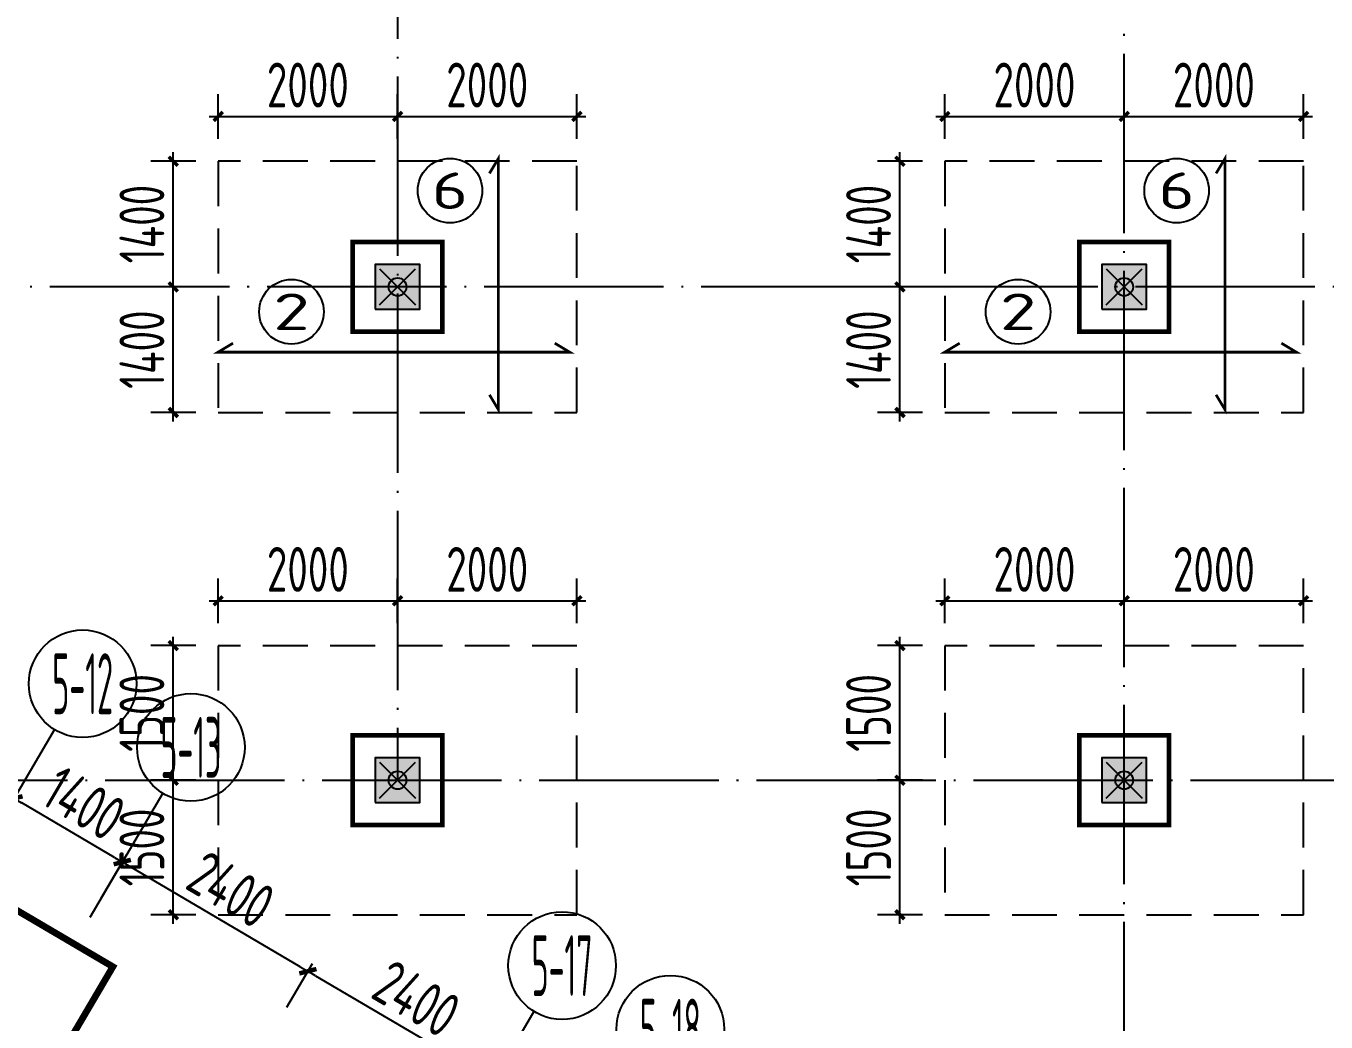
# Model space of a CAD drawing. Extents: x -57409 to 252654, y -8259 to 229119.
# Drawn here: x 67836 to 82328, y 162167 to 173271 of the extents above; entities that cross this region are included whole.
import ezdxf
from ezdxf.enums import TextEntityAlignment as Align

# ---------------------------------------------------------------- set-up
doc = ezdxf.new("R2010")
doc.units = 0
doc.header["$LTSCALE"] = 100
doc.header["$PDMODE"] = 35
doc.header["$PDSIZE"] = 200
doc.linetypes.add('DASHED', pattern=[0.75, 0.5, -0.25])
doc.linetypes.add('DOTE', pattern=[2.42, 2, -0.2, 0.02, -0.2])
doc.layers.get('0').update_dxf_attribs({"linetype": 'CONTINUOUS'})
doc.layers.get('Defpoints').update_dxf_attribs({"linetype": 'CONTINUOUS'})
for name, color, linetype in [('B-TEXT', 3, 'CONTINUOUS'), ('codim', 7, 'CONTINUOUS'), ('COLU', 7, 'CONTINUOUS'), ('CT', 2, 'CONTINUOUS'), ('dote', 253, 'DOTE'), ('h填实-柱墙', 254, 'CONTINUOUS'), ('Z-AXIS', 3, 'CONTINUOUS'), ('Z-TEXT', 2, 'CONTINUOUS'), ('z柱下板带', 140, 'CONTINUOUS'), ('板底钢筋', 24, 'CONTINUOUS')]:
    doc.layers.add(name, color=color, linetype=linetype)
doc.layers.add('重心计算', color=7, linetype='CONTINUOUS', plot=False)
doc.styles.add('_TCH_AXIS', font='tssdeng.shx', dxfattribs={"width": 0.7, "bigfont": 'tssdchn.shx'})
doc.styles.add('COMPLEX', font='tssdeng.shx', dxfattribs={"width": 0.7, "bigfont": 'tssdchn.shx'})
doc.styles.add('Jgcad-DIM', font='tssdeng.shx', dxfattribs={"width": 0.7, "bigfont": 'tssdchn.shx'})
doc.styles.add('TSSD_Dimension', font='tssdeng.shx', dxfattribs={"width": 0.7})
doc.dimstyles.new('TSSD_100_100$0', dxfattribs={"dimtxt": 300, "dimasz": 100, "dimexe": 100, "dimexo": 250, "dimgap": 100, "dimtad": 1, "dimdec": 0, "dimzin": 0, "dimdsep": 46, "dimtxsty": 'TSSD_Dimension', "dimblk": '_tsdbk', "dimblk1": '_tsdbk', "dimblk2": '_tsdbk', "dimsah": 1, "dimcen": 0, "dimdle": 100, "dimclrt": 7, "dimadec": 0, "dimazin": 0, "dimtfac": 1, "dimtdec": 0, "dimtix": 1, "dimtmove": 2, "dimatfit": 3, "dimldrblk": '_tsdbk', "dimfxl": 1, "dimtolj": 1, "dimtzin": 0, "dimarcsym": 0})

# ---------------------------------------------------------------- blocks, each defined once
blk = doc.blocks.new('_tsdbk')
blk.add_line((-1, 0), (0, 0))
at = {"const_width": 0.5}
blk.add_lwpolyline([(-0.7, -0.7), (0.7, 0.7)], dxfattribs=at)
blk = doc.blocks.new('*D405')
at = {"layer": 'Defpoints', "color": 0}
for p in [(68909, 163950), (68546, 163333), (70615, 162116)]:
    blk.add_point(p, dxfattribs=at)
at = {"layer": 'Z-AXIS', "color": 0, "lineweight": -2}
for p, q in [((68673, 163548), (68960, 164036)), ((70892, 162784), (68995, 163899)), ((70742, 162332), (71029, 162820))]:
    blk.add_line(p, q, dxfattribs=at)
at = {"layer": 'Z-AXIS', "color": 0, "lineweight": -2, "xscale": 100, "yscale": 100, "zscale": 100}
for p, rotation in [((68909, 163950), 149.5453717284223), ((70978, 162733), 329.5453717284223)]:
    blk.add_blockref('_tsdbk', p, dxfattribs=dict(at, rotation=rotation))
at = {"layer": 'Z-AXIS', "color": 7, "insert": (70121, 163643), "char_height": 500, "attachment_point": 5, "rotation": 329.5454, "style": 'TSSD_Dimension'}
blk.add_mtext('\\A1;2400', dxfattribs=at)
blk = doc.blocks.new('*D406')
at = {"layer": 'Defpoints', "color": 0}
for p in [(67702, 164659), (67340, 164043), (68546, 163333)]:
    blk.add_point(p, dxfattribs=at)
at = {"layer": 'Z-AXIS', "color": 0, "lineweight": -2}
for p, q in [((67466, 164258), (67753, 164746)), ((68823, 164001), (67789, 164609)), ((68673, 163548), (68960, 164036))]:
    blk.add_line(p, q, dxfattribs=at)
at = {"layer": 'Z-AXIS', "color": 0, "lineweight": -2, "xscale": 100, "yscale": 100, "zscale": 100}
for p, rotation in [((67702, 164659), 149.5453717284223), ((68909, 163950), 329.5453717284223)]:
    blk.add_blockref('_tsdbk', p, dxfattribs=dict(at, rotation=rotation))
at = {"layer": 'Z-AXIS', "color": 7, "insert": (68483, 164606), "char_height": 500, "attachment_point": 5, "rotation": 329.5454, "style": 'TSSD_Dimension'}
blk.add_mtext('\\A1;1400', dxfattribs=at)
blk = doc.blocks.new('*D409')
at = {"layer": 'Defpoints', "color": 0}
for p in [(70615, 162116), (73047, 161517), (72684, 160900)]:
    blk.add_point(p, dxfattribs=at)
at = {"layer": 'Z-AXIS', "color": 0, "lineweight": -2}
for p, q in [((70742, 162332), (71029, 162820)), ((71064, 162683), (72961, 161568)), ((72811, 161116), (73098, 161603))]:
    blk.add_line(p, q, dxfattribs=at)
at = {"layer": 'Z-AXIS', "color": 0, "lineweight": -2, "xscale": 100, "yscale": 100, "zscale": 100}
for p, rotation in [((70978, 162733), 149.5453717284223), ((73047, 161517), 329.5453717284223)]:
    blk.add_blockref('_tsdbk', p, dxfattribs=dict(at, rotation=rotation))
at = {"layer": 'Z-AXIS', "color": 7, "insert": (72190, 162427), "char_height": 500, "attachment_point": 5, "rotation": 329.5454, "style": 'TSSD_Dimension'}
blk.add_mtext('\\A1;2400', dxfattribs=at)
blk = doc.blocks.new('_AXISO')
blk.add_circle((0, 0), 0.5)
at = {"layer": 'B-TEXT', "style": 'COMPLEX', "width": 1.450893}
blk.add_attdef('A', text='', height=0.56, dxfattribs=at).set_placement((0.249375, -0.28), (0.749375, -0.28), align=Align.FIT)
blk = doc.blocks.new('_ArchTick')
at = {"color": 0, "linetype": 'ByBlock', "const_width": 0.4}
blk.add_lwpolyline([(-0.5, -0.5), (0.5, 0.5)], dxfattribs=at)
blk = doc.blocks.new('*D936')
at = {"layer": 'codim', "color": 0, "lineweight": -2}
blk.add_line((77578, 163263), (77578, 164963), dxfattribs=at)
at = {"layer": 'codim', "color": 7, "lineweight": -2}
for p, q in [((77828, 164863), (77328, 164863)), ((77828, 163363), (77328, 163363))]:
    blk.add_line(p, q, dxfattribs=at)
at = {"layer": 'Defpoints', "color": 0}
for p in [(77578, 164863), (78078, 164863), (78078, 163363)]:
    blk.add_point(p, dxfattribs=at)
at = {"layer": 'codim', "color": 0, "lineweight": -2, "xscale": 100, "yscale": 100, "zscale": 100}
for p, rotation in [((77578, 164863), 90), ((77578, 163363), 270)]:
    blk.add_blockref('_ArchTick', p, dxfattribs=dict(at, rotation=rotation))
at = {"layer": 'codim', "color": 1, "insert": (77228, 164113), "char_height": 500, "attachment_point": 5, "rotation": 90, "style": 'Jgcad-DIM'}
blk.add_mtext('\\A1;1500', dxfattribs=at)
blk = doc.blocks.new('*D937')
at = {"layer": 'codim', "color": 7, "lineweight": -2}
for p, q in [((77828, 166363), (77328, 166363)), ((77828, 164863), (77328, 164863))]:
    blk.add_line(p, q, dxfattribs=at)
at = {"layer": 'codim', "color": 0, "lineweight": -2}
blk.add_line((77578, 164763), (77578, 166463), dxfattribs=at)
at = {"layer": 'Defpoints', "color": 0}
for p in [(77578, 166363), (78078, 166363), (78078, 164863)]:
    blk.add_point(p, dxfattribs=at)
at = {"layer": 'codim', "color": 0, "lineweight": -2, "xscale": 100, "yscale": 100, "zscale": 100}
for p, rotation in [((77578, 166363), 90), ((77578, 164863), 270)]:
    blk.add_blockref('_ArchTick', p, dxfattribs=dict(at, rotation=rotation))
at = {"layer": 'codim', "color": 1, "insert": (77228, 165613), "char_height": 500, "attachment_point": 5, "rotation": 90, "style": 'Jgcad-DIM'}
blk.add_mtext('\\A1;1500', dxfattribs=at)
blk = doc.blocks.new('*D938')
at = {"layer": 'codim', "color": 7, "lineweight": -2}
for p, q in [((78078, 166613), (78078, 167113)), ((80078, 166613), (80078, 167113))]:
    blk.add_line(p, q, dxfattribs=at)
at = {"layer": 'codim', "color": 0, "lineweight": -2}
blk.add_line((77978, 166863), (80178, 166863), dxfattribs=at)
at = {"layer": 'Defpoints', "color": 0}
for p in [(80078, 166863), (78078, 166363), (80078, 166363)]:
    blk.add_point(p, dxfattribs=at)
at = {"layer": 'codim', "color": 0, "lineweight": -2, "xscale": 100, "yscale": 100, "zscale": 100, "rotation": 180}
blk.add_blockref('_ArchTick', (78078, 166863), dxfattribs=at)
at = {"layer": 'codim', "color": 0, "lineweight": -2, "xscale": 100, "yscale": 100, "zscale": 100}
blk.add_blockref('_ArchTick', (80078, 166863), dxfattribs=at)
at = {"layer": 'codim', "color": 1, "insert": (79078, 167213), "char_height": 500, "attachment_point": 5, "style": 'Jgcad-DIM'}
blk.add_mtext('\\A1;2000', dxfattribs=at)
blk = doc.blocks.new('*D939')
at = {"layer": 'codim', "color": 7, "lineweight": -2}
for p, q in [((80078, 166613), (80078, 167113)), ((82078, 166613), (82078, 167113))]:
    blk.add_line(p, q, dxfattribs=at)
at = {"layer": 'codim', "color": 0, "lineweight": -2}
blk.add_line((79978, 166863), (82178, 166863), dxfattribs=at)
at = {"layer": 'Defpoints', "color": 0}
for p in [(82078, 166863), (80078, 166363), (82078, 166363)]:
    blk.add_point(p, dxfattribs=at)
at = {"layer": 'codim', "color": 0, "lineweight": -2, "xscale": 100, "yscale": 100, "zscale": 100, "rotation": 180}
blk.add_blockref('_ArchTick', (80078, 166863), dxfattribs=at)
at = {"layer": 'codim', "color": 0, "lineweight": -2, "xscale": 100, "yscale": 100, "zscale": 100}
blk.add_blockref('_ArchTick', (82078, 166863), dxfattribs=at)
at = {"layer": 'codim', "color": 1, "insert": (81078, 167213), "char_height": 500, "attachment_point": 5, "style": 'Jgcad-DIM'}
blk.add_mtext('\\A1;2000', dxfattribs=at)
blk = doc.blocks.new('*D940')
at = {"layer": 'codim', "color": 0, "lineweight": -2}
blk.add_line((77578, 168863), (77578, 170463), dxfattribs=at)
at = {"layer": 'codim', "color": 7, "lineweight": -2}
for p, q in [((77828, 170363), (77328, 170363)), ((77828, 168963), (77328, 168963))]:
    blk.add_line(p, q, dxfattribs=at)
at = {"layer": 'Defpoints', "color": 0}
for p in [(77578, 170363), (78078, 170363), (78078, 168963)]:
    blk.add_point(p, dxfattribs=at)
at = {"layer": 'codim', "color": 0, "lineweight": -2, "xscale": 100, "yscale": 100, "zscale": 100}
for p, rotation in [((77578, 170363), 90), ((77578, 168963), 270)]:
    blk.add_blockref('_ArchTick', p, dxfattribs=dict(at, rotation=rotation))
at = {"layer": 'codim', "color": 1, "insert": (77228, 169663), "char_height": 500, "attachment_point": 5, "rotation": 90, "style": 'Jgcad-DIM'}
blk.add_mtext('\\A1;1400', dxfattribs=at)
blk = doc.blocks.new('*D941')
at = {"layer": 'codim', "color": 7, "lineweight": -2}
for p, q in [((77828, 171763), (77328, 171763)), ((77828, 170363), (77328, 170363))]:
    blk.add_line(p, q, dxfattribs=at)
at = {"layer": 'codim', "color": 0, "lineweight": -2}
blk.add_line((77578, 170263), (77578, 171863), dxfattribs=at)
at = {"layer": 'Defpoints', "color": 0}
for p in [(77578, 171763), (78078, 171763), (78078, 170363)]:
    blk.add_point(p, dxfattribs=at)
at = {"layer": 'codim', "color": 0, "lineweight": -2, "xscale": 100, "yscale": 100, "zscale": 100}
for p, rotation in [((77578, 171763), 90), ((77578, 170363), 270)]:
    blk.add_blockref('_ArchTick', p, dxfattribs=dict(at, rotation=rotation))
at = {"layer": 'codim', "color": 1, "insert": (77228, 171063), "char_height": 500, "attachment_point": 5, "rotation": 90, "style": 'Jgcad-DIM'}
blk.add_mtext('\\A1;1400', dxfattribs=at)
blk = doc.blocks.new('*D942')
at = {"layer": 'codim', "color": 7, "lineweight": -2}
for p, q in [((78078, 172013), (78078, 172513)), ((80078, 172013), (80078, 172513))]:
    blk.add_line(p, q, dxfattribs=at)
at = {"layer": 'codim', "color": 0, "lineweight": -2}
blk.add_line((77978, 172263), (80178, 172263), dxfattribs=at)
at = {"layer": 'Defpoints', "color": 0}
for p in [(80078, 172263), (78078, 171763), (80078, 171763)]:
    blk.add_point(p, dxfattribs=at)
at = {"layer": 'codim', "color": 0, "lineweight": -2, "xscale": 100, "yscale": 100, "zscale": 100, "rotation": 180}
blk.add_blockref('_ArchTick', (78078, 172263), dxfattribs=at)
at = {"layer": 'codim', "color": 0, "lineweight": -2, "xscale": 100, "yscale": 100, "zscale": 100}
blk.add_blockref('_ArchTick', (80078, 172263), dxfattribs=at)
at = {"layer": 'codim', "color": 1, "insert": (79078, 172613), "char_height": 500, "attachment_point": 5, "style": 'Jgcad-DIM'}
blk.add_mtext('\\A1;2000', dxfattribs=at)
blk = doc.blocks.new('*D943')
at = {"layer": 'codim', "color": 7, "lineweight": -2}
for p, q in [((80078, 172013), (80078, 172513)), ((82078, 172013), (82078, 172513))]:
    blk.add_line(p, q, dxfattribs=at)
at = {"layer": 'codim', "color": 0, "lineweight": -2}
blk.add_line((79978, 172263), (82178, 172263), dxfattribs=at)
at = {"layer": 'Defpoints', "color": 0}
for p in [(82078, 172263), (80078, 171763), (82078, 171763)]:
    blk.add_point(p, dxfattribs=at)
at = {"layer": 'codim', "color": 0, "lineweight": -2, "xscale": 100, "yscale": 100, "zscale": 100, "rotation": 180}
blk.add_blockref('_ArchTick', (80078, 172263), dxfattribs=at)
at = {"layer": 'codim', "color": 0, "lineweight": -2, "xscale": 100, "yscale": 100, "zscale": 100}
blk.add_blockref('_ArchTick', (82078, 172263), dxfattribs=at)
at = {"layer": 'codim', "color": 1, "insert": (81078, 172613), "char_height": 500, "attachment_point": 5, "style": 'Jgcad-DIM'}
blk.add_mtext('\\A1;2000', dxfattribs=at)
blk = doc.blocks.new('*D956')
at = {"layer": 'codim', "color": 0, "lineweight": -2}
blk.add_line((69478, 163263), (69478, 164963), dxfattribs=at)
at = {"layer": 'codim', "color": 7, "lineweight": -2}
for p, q in [((69728, 164863), (69228, 164863)), ((69728, 163363), (69228, 163363))]:
    blk.add_line(p, q, dxfattribs=at)
at = {"layer": 'Defpoints', "color": 0}
for p in [(69478, 164863), (69978, 164863), (69978, 163363)]:
    blk.add_point(p, dxfattribs=at)
at = {"layer": 'codim', "color": 0, "lineweight": -2, "xscale": 100, "yscale": 100, "zscale": 100}
for p, rotation in [((69478, 164863), 90), ((69478, 163363), 270)]:
    blk.add_blockref('_ArchTick', p, dxfattribs=dict(at, rotation=rotation))
at = {"layer": 'codim', "color": 1, "insert": (69128, 164113), "char_height": 500, "attachment_point": 5, "rotation": 90, "style": 'Jgcad-DIM'}
blk.add_mtext('\\A1;1500', dxfattribs=at)
blk = doc.blocks.new('*D957')
at = {"layer": 'codim', "color": 7, "lineweight": -2}
for p, q in [((69728, 166363), (69228, 166363)), ((69728, 164863), (69228, 164863))]:
    blk.add_line(p, q, dxfattribs=at)
at = {"layer": 'codim', "color": 0, "lineweight": -2}
blk.add_line((69478, 164763), (69478, 166463), dxfattribs=at)
at = {"layer": 'Defpoints', "color": 0}
for p in [(69478, 166363), (69978, 166363), (69978, 164863)]:
    blk.add_point(p, dxfattribs=at)
at = {"layer": 'codim', "color": 0, "lineweight": -2, "xscale": 100, "yscale": 100, "zscale": 100}
for p, rotation in [((69478, 166363), 90), ((69478, 164863), 270)]:
    blk.add_blockref('_ArchTick', p, dxfattribs=dict(at, rotation=rotation))
at = {"layer": 'codim', "color": 1, "insert": (69128, 165613), "char_height": 500, "attachment_point": 5, "rotation": 90, "style": 'Jgcad-DIM'}
blk.add_mtext('\\A1;1500', dxfattribs=at)
blk = doc.blocks.new('*D958')
at = {"layer": 'codim', "color": 7, "lineweight": -2}
for p, q in [((69978, 166613), (69978, 167113)), ((71978, 166613), (71978, 167113))]:
    blk.add_line(p, q, dxfattribs=at)
at = {"layer": 'codim', "color": 0, "lineweight": -2}
blk.add_line((69878, 166863), (72078, 166863), dxfattribs=at)
at = {"layer": 'Defpoints', "color": 0}
for p in [(71978, 166863), (69978, 166363), (71978, 166363)]:
    blk.add_point(p, dxfattribs=at)
at = {"layer": 'codim', "color": 0, "lineweight": -2, "xscale": 100, "yscale": 100, "zscale": 100, "rotation": 180}
blk.add_blockref('_ArchTick', (69978, 166863), dxfattribs=at)
at = {"layer": 'codim', "color": 0, "lineweight": -2, "xscale": 100, "yscale": 100, "zscale": 100}
blk.add_blockref('_ArchTick', (71978, 166863), dxfattribs=at)
at = {"layer": 'codim', "color": 1, "insert": (70978, 167213), "char_height": 500, "attachment_point": 5, "style": 'Jgcad-DIM'}
blk.add_mtext('\\A1;2000', dxfattribs=at)
blk = doc.blocks.new('*D959')
at = {"layer": 'codim', "color": 7, "lineweight": -2}
for p, q in [((71978, 166613), (71978, 167113)), ((73978, 166613), (73978, 167113))]:
    blk.add_line(p, q, dxfattribs=at)
at = {"layer": 'codim', "color": 0, "lineweight": -2}
blk.add_line((71878, 166863), (74078, 166863), dxfattribs=at)
at = {"layer": 'Defpoints', "color": 0}
for p in [(73978, 166863), (71978, 166363), (73978, 166363)]:
    blk.add_point(p, dxfattribs=at)
at = {"layer": 'codim', "color": 0, "lineweight": -2, "xscale": 100, "yscale": 100, "zscale": 100, "rotation": 180}
blk.add_blockref('_ArchTick', (71978, 166863), dxfattribs=at)
at = {"layer": 'codim', "color": 0, "lineweight": -2, "xscale": 100, "yscale": 100, "zscale": 100}
blk.add_blockref('_ArchTick', (73978, 166863), dxfattribs=at)
at = {"layer": 'codim', "color": 1, "insert": (72978, 167213), "char_height": 500, "attachment_point": 5, "style": 'Jgcad-DIM'}
blk.add_mtext('\\A1;2000', dxfattribs=at)
blk = doc.blocks.new('*D602')
at = {"layer": 'codim', "color": 0, "lineweight": -2}
blk.add_line((69478, 168863), (69478, 170463), dxfattribs=at)
at = {"layer": 'codim', "color": 7, "lineweight": -2}
for p, q in [((69728, 170363), (69228, 170363)), ((69728, 168963), (69228, 168963))]:
    blk.add_line(p, q, dxfattribs=at)
at = {"layer": 'Defpoints', "color": 0}
for p in [(69478, 170363), (69978, 170363), (69978, 168963)]:
    blk.add_point(p, dxfattribs=at)
at = {"layer": 'codim', "color": 0, "lineweight": -2, "xscale": 100, "yscale": 100, "zscale": 100}
for p, rotation in [((69478, 170363), 90), ((69478, 168963), 270)]:
    blk.add_blockref('_ArchTick', p, dxfattribs=dict(at, rotation=rotation))
at = {"layer": 'codim', "color": 1, "insert": (69128, 169663), "char_height": 500, "attachment_point": 5, "rotation": 90, "style": 'Jgcad-DIM'}
blk.add_mtext('\\A1;1400', dxfattribs=at)
blk = doc.blocks.new('*D603')
at = {"layer": 'codim', "color": 7, "lineweight": -2}
for p, q in [((69728, 171763), (69228, 171763)), ((69728, 170363), (69228, 170363))]:
    blk.add_line(p, q, dxfattribs=at)
at = {"layer": 'codim', "color": 0, "lineweight": -2}
blk.add_line((69478, 170263), (69478, 171863), dxfattribs=at)
at = {"layer": 'Defpoints', "color": 0}
for p in [(69478, 171763), (69978, 171763), (69978, 170363)]:
    blk.add_point(p, dxfattribs=at)
at = {"layer": 'codim', "color": 0, "lineweight": -2, "xscale": 100, "yscale": 100, "zscale": 100}
for p, rotation in [((69478, 171763), 90), ((69478, 170363), 270)]:
    blk.add_blockref('_ArchTick', p, dxfattribs=dict(at, rotation=rotation))
at = {"layer": 'codim', "color": 1, "insert": (69128, 171063), "char_height": 500, "attachment_point": 5, "rotation": 90, "style": 'Jgcad-DIM'}
blk.add_mtext('\\A1;1400', dxfattribs=at)
blk = doc.blocks.new('*D604')
at = {"layer": 'codim', "color": 7, "lineweight": -2}
for p, q in [((69978, 172013), (69978, 172513)), ((71978, 172013), (71978, 172513))]:
    blk.add_line(p, q, dxfattribs=at)
at = {"layer": 'codim', "color": 0, "lineweight": -2}
blk.add_line((69878, 172263), (72078, 172263), dxfattribs=at)
at = {"layer": 'Defpoints', "color": 0}
for p in [(71978, 172263), (69978, 171763), (71978, 171763)]:
    blk.add_point(p, dxfattribs=at)
at = {"layer": 'codim', "color": 0, "lineweight": -2, "xscale": 100, "yscale": 100, "zscale": 100, "rotation": 180}
blk.add_blockref('_ArchTick', (69978, 172263), dxfattribs=at)
at = {"layer": 'codim', "color": 0, "lineweight": -2, "xscale": 100, "yscale": 100, "zscale": 100}
blk.add_blockref('_ArchTick', (71978, 172263), dxfattribs=at)
at = {"layer": 'codim', "color": 1, "insert": (70978, 172613), "char_height": 500, "attachment_point": 5, "style": 'Jgcad-DIM'}
blk.add_mtext('\\A1;2000', dxfattribs=at)
blk = doc.blocks.new('*D605')
at = {"layer": 'codim', "color": 7, "lineweight": -2}
for p, q in [((71978, 172013), (71978, 172513)), ((73978, 172013), (73978, 172513))]:
    blk.add_line(p, q, dxfattribs=at)
at = {"layer": 'codim', "color": 0, "lineweight": -2}
blk.add_line((71878, 172263), (74078, 172263), dxfattribs=at)
at = {"layer": 'Defpoints', "color": 0}
for p in [(73978, 172263), (71978, 171763), (73978, 171763)]:
    blk.add_point(p, dxfattribs=at)
at = {"layer": 'codim', "color": 0, "lineweight": -2, "xscale": 100, "yscale": 100, "zscale": 100, "rotation": 180}
blk.add_blockref('_ArchTick', (71978, 172263), dxfattribs=at)
at = {"layer": 'codim', "color": 0, "lineweight": -2, "xscale": 100, "yscale": 100, "zscale": 100}
blk.add_blockref('_ArchTick', (73978, 172263), dxfattribs=at)
at = {"layer": 'codim', "color": 1, "insert": (72978, 172613), "char_height": 500, "attachment_point": 5, "style": 'Jgcad-DIM'}
blk.add_mtext('\\A1;2000', dxfattribs=at)

msp = doc.modelspace()

# ---------------------------------------------------------------- hatches: boundary and pattern name
at = {"layer": 'h填实-柱墙'}
for points in [[(71727.6, 170112.7), (72227.6, 170112.7), (72227.6, 170612.7), (71727.6, 170612.7)], [(79827.6, 170112.7), (80327.6, 170112.7), (80327.6, 170612.7), (79827.6, 170612.7)], [(71727.6, 164612.7), (72227.6, 164612.7), (72227.6, 165112.7), (71727.6, 165112.7)], [(79827.6, 164612.7), (80327.6, 164612.7), (80327.6, 165112.7), (79827.6, 165112.7)]]:
    msp.add_hatch(color=256, dxfattribs=at).paths.add_polyline_path(points)

# ---------------------------------------------------------------- linework, layer by layer
at = {"layer": 'COLU'}
for points in [[(71727.6, 170112.7), (72227.6, 170112.7), (72227.6, 170612.7), (71727.6, 170612.7)], [(79827.6, 170112.7), (80327.6, 170112.7), (80327.6, 170612.7), (79827.6, 170612.7)], [(71727.6, 164612.7), (72227.6, 164612.7), (72227.6, 165112.7), (71727.6, 165112.7)], [(79827.6, 164612.7), (80327.6, 164612.7), (80327.6, 165112.7), (79827.6, 165112.7)]]:
    msp.add_lwpolyline(points, close=True, dxfattribs=at)
at = {"layer": 'CT', "const_width": 50}
for points in [[(71477.6, 169862.7), (72477.6, 169862.7), (72477.6, 170862.7), (71477.6, 170862.7)], [(79577.6, 169862.7), (80577.6, 169862.7), (80577.6, 170862.7), (79577.6, 170862.7)], [(71477.6, 164362.7), (72477.6, 164362.7), (72477.6, 165362.7), (71477.6, 165362.7)], [(79577.6, 164362.7), (80577.6, 164362.7), (80577.6, 165362.7), (79577.6, 165362.7)]]:
    msp.add_lwpolyline(points, close=True, dxfattribs=at)
at = {"layer": 'CT', "color": 1, "const_width": 75}
msp.add_lwpolyline([(51265.5, 167875.6), (52989.6, 166861.8), (54003.3, 168585.9), (61330.6, 164277.6), (61812.5, 163124.3), (64140, 161755.8), (65787.2, 164557.4), (68804.3, 162783.4), (67740.6, 160974.2), (71016.4, 159048.1), (72080.2, 160857.2), (75097.2, 159083.3), (73449.9, 156281.7), (76553.2, 154457), (77425.3, 154756.5), (80270.3, 153083.7), (79915.4, 152480.1), (81811.6, 151365.2)], dxfattribs=at)
at = {"layer": 'CT', "const_width": 75}
msp.add_lwpolyline([(51265.6, 167875.6), (52989.6, 166861.8), (54003.3, 168585.9), (61330.6, 164277.6), (61812.5, 163124.3), (64140, 161755.7), (65787.2, 164557.3), (68804.4, 162783.3), (67740.6, 160974.2), (71016.4, 159048), (72080.2, 160857.2), (75097.2, 159083.3), (73449.9, 156281.7), (76553.2, 154457), (77425.3, 154756.5), (80270.3, 153083.7), (79915.4, 152480.1), (81811.6, 151365.2)], dxfattribs=at)
at = {"layer": 'dote', "ltscale": 10}
for p, q in [((71977.6, 218687.9), (71977.6, 164862.7)), ((80077.6, 158862.7), (80077.6, 218687.9)), ((89462.8, 170362.7), (45040, 170362.7)), ((63877.6, 164862.7), (89462.8, 164862.7))]:
    msp.add_line(p, q, dxfattribs=at)
at = {"layer": 'Z-AXIS'}
for p, q in [((68153.6, 165426.9), (67339.5, 164042.5)), ((69360.4, 164717.3), (68546.4, 163332.9)), ((73498.1, 162284.4), (72684.1, 160900))]:
    msp.add_line(p, q, dxfattribs=at)
at = {"layer": 'z柱下板带', "color": 181, "linetype": 'DASHED', "ltscale": 10}
for points in [[(69977.6, 168962.7), (73977.6, 168962.7), (73977.6, 171762.7), (69977.6, 171762.7)], [(78077.6, 168962.7), (82077.6, 168962.7), (82077.6, 171762.7), (78077.6, 171762.7)]]:
    msp.add_lwpolyline(points, close=True, dxfattribs=at)
at = {"layer": 'z柱下板带', "linetype": 'DASHED', "ltscale": 10}
for points in [[(69977.6, 163362.7), (73977.6, 163362.7), (73977.6, 166362.7), (69977.6, 166362.7)], [(78077.6, 163362.7), (82077.6, 163362.7), (82077.6, 166362.7), (78077.6, 166362.7)]]:
    msp.add_lwpolyline(points, close=True, dxfattribs=at)
at = {"layer": '板底钢筋', "const_width": 30}
for points in [[(73002.3, 169160), (73102.3, 168993.3), (73102.3, 171794.6), (73002.3, 171627.9)], [(81102.3, 169160), (81202.3, 168993.3), (81202.3, 171794.6), (81102.3, 171627.9)], [(70144.3, 169735.1), (69977.6, 169635.1), (73896.7, 169635.1), (73730.1, 169735.1)], [(78244.3, 169735.1), (78077.6, 169635.1), (81996.7, 169635.1), (81830.1, 169735.1)]]:
    msp.add_lwpolyline(points, dxfattribs=at)
at = {"layer": '重心计算', "color": 5}
for p in [(71977.6, 170362.7), (71977.6, 170362.7), (71977.6, 170362.7), (80077.6, 170362.7), (80077.6, 170362.7), (80077.6, 170362.7), (71977.6, 164862.7), (71977.6, 164862.7), (71977.6, 164862.7), (80077.6, 164862.7), (80077.6, 164862.7), (80077.6, 164862.7)]:
    msp.add_point(p, dxfattribs=at)

# ---------------------------------------------------------------- block references
at = {"layer": 'Z-AXIS'}
ref = msp.add_blockref('_AXISO', (68467.7, 165938.3), dxfattribs=dict(at, xscale=1199.999999999998, yscale=1200, zscale=1200, rotation=359.9996457873818))
ref.add_attrib('A', '5-12', dxfattribs={"color": 7, "height": 678.82, "rotation": 359.99965, "style": '_TCH_AXIS', "width": 0.325}).set_placement((68128.2, 165598.9), (68807.1, 165598.9), align=Align.FIT)
ref = msp.add_blockref('_AXISO', (69674.5, 165228.7), dxfattribs=dict(at, xscale=1199.999999999998, yscale=1200, zscale=1200, rotation=359.9996457873818))
ref.add_attrib('A', '5-13', dxfattribs={"color": 7, "height": 678.82, "rotation": 359.99965, "style": '_TCH_AXIS', "width": 0.325}).set_placement((69335.1, 164889.3), (70013.9, 164889.3), align=Align.FIT)
ref = msp.add_blockref('_AXISO', (73812.2, 162795.8), dxfattribs=dict(at, xscale=1199.999999999998, yscale=1200, zscale=1200, rotation=359.9996457873818))
ref.add_attrib('A', '5-17', dxfattribs={"color": 7, "height": 678.82, "rotation": 359.99965, "style": '_TCH_AXIS', "width": 0.325}).set_placement((73472.8, 162456.4), (74151.7, 162456.4), align=Align.FIT)
ref = msp.add_blockref('_AXISO', (75019.1, 162086.2), dxfattribs=dict(at, xscale=1199.999999999998, yscale=1200, zscale=1200, rotation=359.9996457873818))
ref.add_attrib('A', '5-18', dxfattribs={"color": 7, "height": 678.82, "rotation": 359.99965, "style": '_TCH_AXIS', "width": 0.325}).set_placement((74679.7, 161746.8), (75358.5, 161746.8), align=Align.FIT)
at = {"layer": 'Z-TEXT'}
ref = msp.add_blockref('_AXISO', (72562.5, 171435.2), dxfattribs=dict(at, xscale=720.0000000000074, yscale=720, zscale=720, rotation=359.9996457873825))
ref.add_attrib('A', '6', dxfattribs={"layer": 'Z-AXIS', "color": 7, "height": 407.3, "rotation": 359.99965, "style": '_TCH_AXIS', "width": 2}).set_placement((72358.9, 171231.6), (72766.2, 171231.6), align=Align.FIT)
ref = msp.add_blockref('_AXISO', (80662.5, 171435.2), dxfattribs=dict(at, xscale=720.0000000000074, yscale=720, zscale=720, rotation=359.9996457873825))
ref.add_attrib('A', '6', dxfattribs={"layer": 'Z-AXIS', "color": 7, "height": 407.3, "rotation": 359.99965, "style": '_TCH_AXIS', "width": 2}).set_placement((80458.9, 171231.6), (80866.2, 171231.6), align=Align.FIT)
ref = msp.add_blockref('_AXISO', (70795.5, 170085.4), dxfattribs=dict(at, xscale=720.0000000000074, yscale=720, zscale=720, rotation=359.9996457873825))
ref.add_attrib('A', '2', dxfattribs={"layer": 'Z-AXIS', "color": 7, "height": 407.3, "rotation": 359.99965, "style": '_TCH_AXIS', "width": 1.857143}).set_placement((70591.9, 169881.8), (70999.2, 169881.8), align=Align.FIT)
ref = msp.add_blockref('_AXISO', (78895.5, 170085.4), dxfattribs=dict(at, xscale=720.0000000000074, yscale=720, zscale=720, rotation=359.9996457873825))
ref.add_attrib('A', '2', dxfattribs={"layer": 'Z-AXIS', "color": 7, "height": 407.3, "rotation": 359.99965, "style": '_TCH_AXIS', "width": 1.857143}).set_placement((78691.9, 169881.8), (79099.2, 169881.8), align=Align.FIT)

# ---------------------------------------------------------------- dimensions: what is measured, and where the dimension line sits
at = {"layer": 'codim'}
for base, p1, p2, picture, middle in [((71977.6, 172262.7), (69977.6, 171762.7), (71977.6, 171762.7), '*D604', (70977.6, 172612.7)), ((73977.6, 172262.7), (71977.6, 171762.7), (73977.6, 171762.7), '*D605', (72977.6, 172612.7)), ((80077.6, 172262.7), (78077.6, 171762.7), (80077.6, 171762.7), '*D942', (79077.6, 172612.7)), ((82077.6, 172262.7), (80077.6, 171762.7), (82077.6, 171762.7), '*D943', (81077.6, 172612.7)), ((80077.6, 166862.7), (78077.6, 166362.7), (80077.6, 166362.7), '*D938', (79077.6, 167212.7)), ((82077.6, 166862.7), (80077.6, 166362.7), (82077.6, 166362.7), '*D939', (81077.6, 167212.7))]:
    dim = msp.add_linear_dim(base=base, p1=p1, p2=p2, dimstyle='TSSD_100_100$0', override={"dimtxt": 500, "dimexe": 250, "dimtxsty": 'Jgcad-DIM', "dimblk": 'ArchTick', "dimblk1": 'ArchTick', "dimblk2": 'ArchTick', "dimclre": 7, "dimclrt": 1, "dimadec": 3}, dxfattribs=at)
    dim.commit()
    dim.dimension.update_dxf_attribs({"geometry": picture, "text_midpoint": middle})
for base, p1, p2, angle, picture, middle in [((69477.6, 171762.7), (69977.6, 170362.7), (69977.6, 171762.7), 90, '*D603', (69127.6, 171062.7)), ((77577.6, 171762.7), (78077.6, 170362.7), (78077.6, 171762.7), 90, '*D941', (77227.6, 171062.7)), ((69477.6, 170362.7), (69977.6, 168962.7), (69977.6, 170362.7), 90, '*D602', (69127.6, 169662.7)), ((77577.6, 170362.7), (78077.6, 168962.7), (78077.6, 170362.7), 90, '*D940', (77227.6, 169662.7)), ((71977.6, 166862.7), (69977.6, 166362.7), (71977.6, 166362.7), 0, '*D958', (70977.6, 167212.7)), ((73977.6, 166862.7), (71977.6, 166362.7), (73977.6, 166362.7), 0, '*D959', (72977.6, 167212.7)), ((69477.6, 166362.7), (69977.6, 164862.7), (69977.6, 166362.7), 90, '*D957', (69127.6, 165612.7)), ((77577.6, 166362.7), (78077.6, 164862.7), (78077.6, 166362.7), 90, '*D937', (77227.6, 165612.7)), ((69477.6, 164862.7), (69977.6, 163362.7), (69977.6, 164862.7), 90, '*D956', (69127.6, 164112.7)), ((77577.6, 164862.7), (78077.6, 163362.7), (78077.6, 164862.7), 90, '*D936', (77227.6, 164112.7))]:
    dim = msp.add_linear_dim(base=base, p1=p1, p2=p2, angle=angle, dimstyle='TSSD_100_100$0', override={"dimtxt": 500, "dimexe": 250, "dimtxsty": 'Jgcad-DIM', "dimblk": 'ArchTick', "dimblk1": 'ArchTick', "dimblk2": 'ArchTick', "dimclre": 7, "dimclrt": 1, "dimadec": 3}, dxfattribs=at)
    dim.commit()
    dim.dimension.update_dxf_attribs({"geometry": picture, "text_midpoint": middle})
at = {"layer": 'Z-AXIS'}
for base, p1, p2, angle, picture, middle in [((67702.3, 164659.5), (68546.4, 163332.9), (67339.5, 164042.5), 149.54537, '*D406', (68483.1, 164606.4)), ((68909.2, 163949.9), (70615.3, 162116.5), (68546.4, 163332.9), 149.54537, '*D405', (70121, 163643.4)), ((73046.9, 161517), (70615.3, 162116.5), (72684.1, 160900), 329.54537, '*D409', (72189.9, 162426.9))]:
    dim = msp.add_linear_dim(base=base, p1=p1, p2=p2, angle=angle, dimstyle='TSSD_100_100$0', override={"dimtxt": 500}, dxfattribs=at)
    dim.commit()
    dim.dimension.update_dxf_attribs({"geometry": picture, "text_midpoint": middle})

doc.saveas('drawing.dxf')
